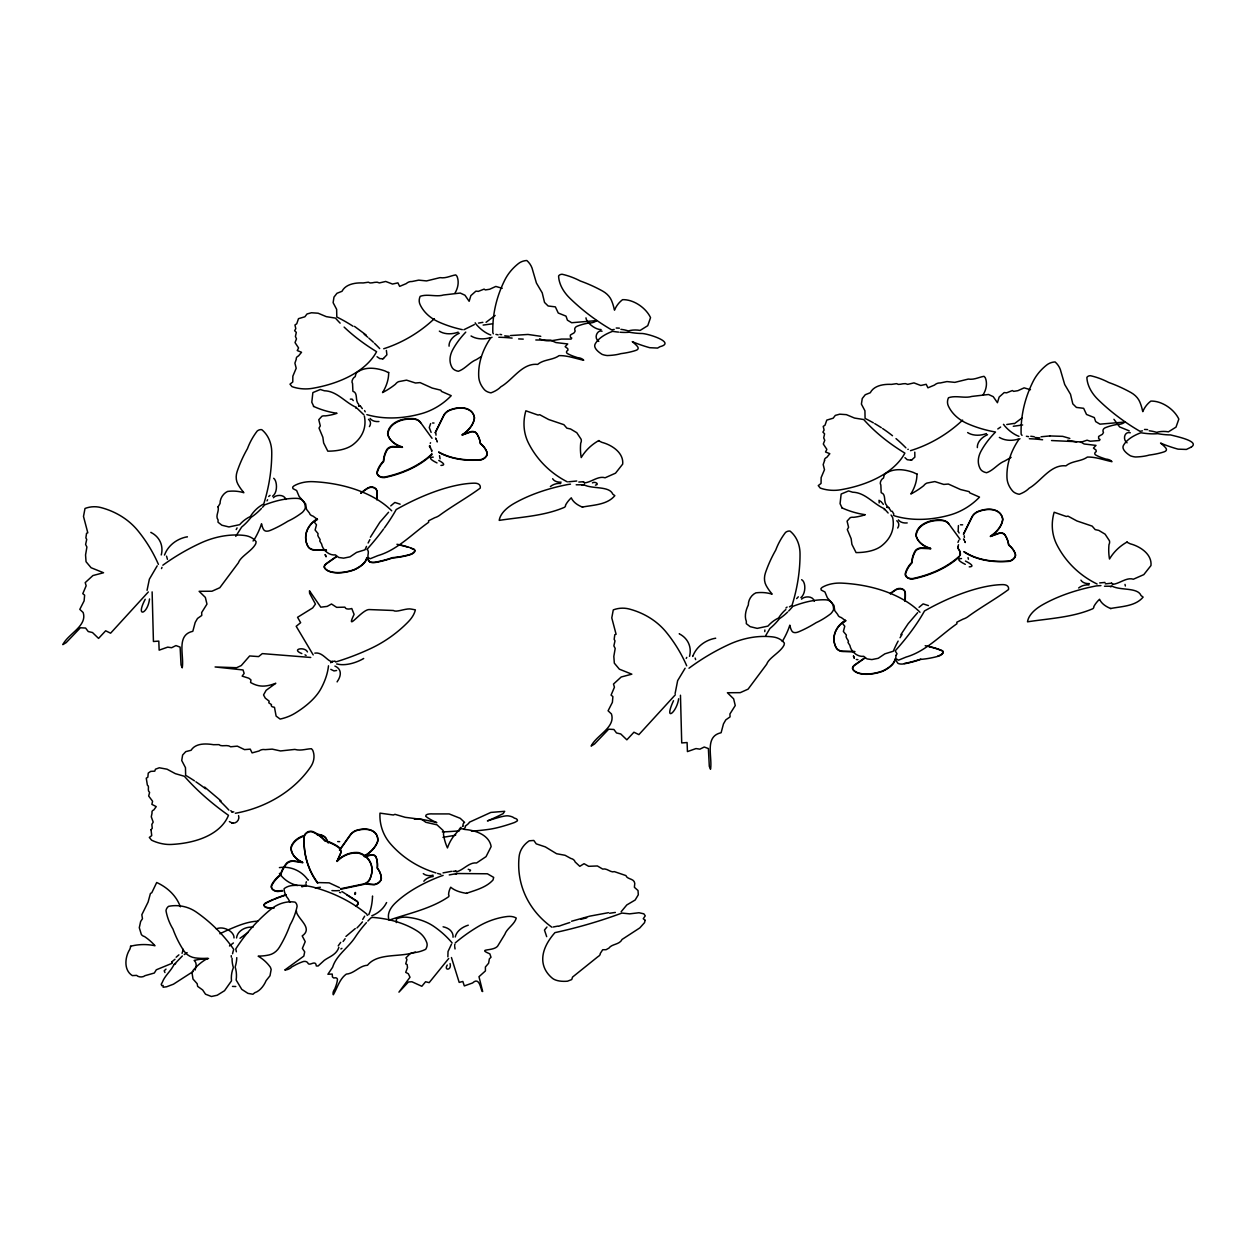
<?xml version="1.0" encoding="UTF-8"?>
<svg xmlns="http://www.w3.org/2000/svg" width="1257" height="1257" viewBox="0 0 1257 1257"><rect width="100%" height="100%" fill="white"/><g stroke="black" fill="none" stroke-linecap="round" stroke-linejoin="round"><path stroke-width="1.5" d="M435.912 433.351L435.99 435.189M560.653 483.505L560.732 483.474A10.197 6.929 -13.7 0 0 550.377 486.553M1089.018 584.898L1088.939 584.945A10.197 6.929 -13.7 0 0 1078.663 587.977M388.664 372.371L388.649 374.005A43.099 31.221 -34.2 0 1 382.552 392.593A57.963 41.984 -34.2 0 0 395.468 384.218A5.531 4.007 -34.2 0 1 398.642 381.641L406.561 380.148L415.501 383.008L420.074 382.599L432.188 388.067L440.908 390.22L441.427 391.398L451.232 395.672A49.274 35.699 -34.2 0 1 421.409 413.663A104.897 75.986 -34.2 0 1 366.84 414.621M916.95 473.795L916.934 475.445A43.099 31.221 -34.2 0 1 910.838 494.017A57.963 41.984 -34.2 0 0 923.738 485.658A5.531 4.007 -34.2 0 1 926.928 483.081L934.831 481.572L943.771 484.432L948.359 484.039L960.474 489.507L969.178 491.644L969.713 492.823L979.517 497.112A49.274 35.699 -34.2 0 1 949.679 515.087A104.897 75.986 -34.2 0 1 895.11 516.046L893.381 515.307M1129.226 430.868L1119.657 426.956L1113.938 419.288M174.99 959.248L171.816 961.856L171.769 963.428L156.324 969.791L154.312 973.028L144.995 975.683C142.999 977.443 138.521 977.396 136.604 975.385L132.362 975.605C123.375 970.09 125.024 956.766 129.817 949.318L130.822 946.207M273.68 478.288C277.074 480.567 278.096 492.351 272.549 496.232M801.652 579.681C806.098 582.18 805.894 593.713 800.866 597.641M363.854 414.779L356.155 407.457M888.133 513.013L884.441 508.881M440.076 458.821L439.494 455.663M334.912 666.084L334.912 666.084A26.35 13.638 -25.6 0 1 337.096 681.781L337.159 681.907M147.053 590.334L149.363 579.194L157.188 565.823M396.348 922.575L396.411 918.867A15.493 10.952 -2 0 1 406.844 917.233A49.463 34.976 -2 0 1 434.419 926.802A117.781 83.276 -2 0 1 452.143 942.954M602.056 331.22C597.845 329.35 593.053 337.63 598.772 341.401M675.103 693.581L677.649 680.634L685.112 668.237M454.688 945.358L454.893 944.274M171.816 961.856L171.785 963.239M689.465 656.327L689.559 656.217A26.35 22.013 -22.7 0 0 679.22 633.811L679.314 633.732M585.966 317.848C586.108 322.012 594.922 329.79 601.082 329.57M305.938 883.325L306.362 881.754M471.076 336.059L471.108 335.98A20.505 15.053 -15.2 0 0 490.167 337.646L490.167 337.662M999.362 437.499L999.519 437.467A20.505 15.053 -15.2 0 0 1018.437 439.086L1018.421 439.023M450.069 963.553C452.049 970.64 443.517 970.828 447.241 965.046M355.951 408.274L356.187 407.331C344.952 402.429 336.986 391.053 324.353 390.77L320.299 389.497L312.867 392.593L311.799 402.24L313.794 406.482M884.237 509.713L884.472 508.771C873.238 503.868 865.272 492.493 852.639 492.21L848.585 490.937L841.153 494.032L840.069 503.664L842.064 507.922M236.206 529.574L237.086 527.909M475.256 322.923L475.115 322.986A20.505 10.135 44.6 0 0 490.654 334.975L490.749 334.943M1018.94 436.305L1018.908 436.32A20.505 10.135 44.6 0 1 1003.463 424.379L1003.557 424.332M451.452 944.243L448.026 951.533L447.869 956.813M145.215 599.275C135.096 618.303 147.729 614.39 149.52 598.961M673.501 700.699C663.397 722.744 676.706 712.782 678.639 698.766M957.944 542.427L958.871 540.227M911.624 459.999L914.86 457.124L914.782 452.143M195.086 970.058L195.401 969.21M161.996 567.347L161.509 568.588M367.295 915.379L366.84 914.138A152.144 118.991 -10 0 0 315.318 887.709A54.538 42.659 -10 0 0 292.378 885.525A12.664 9.899 -10 0 0 284.082 888.699A24.512 19.169 -10 0 0 288.026 898.582L290.131 902.243M765.859 635.335L769.897 628.531A29.351 13.12 -49.4 0 0 779.34 618.837L779.733 618.507A30.137 13.466 -49.4 0 0 787.605 612.065M796.655 598.599L798.321 596.808M150.997 532.402L150.84 532.402A26.35 22.013 -22.7 0 1 161.289 554.856L161.21 554.918M267.615 499.72L267.003 500.867M435.205 432.581L443.627 415.517A8.045 5.075 -33 0 1 449.896 409.923A25.407 16.027 -33 0 1 474.408 417.717A21.778 13.733 -33 0 1 462.089 434.765L471.029 431.56A8.689 5.468 -33 0 1 476.529 433.241A55.889 35.243 -33 0 1 480.378 443.47A47.373 29.869 -33 0 1 487.056 452.504A5.939 3.74 -33 0 1 481.022 459.591A103.86 65.49 -33 0 1 438.709 452.001M435.283 432.895L443.705 415.847A8.045 5.075 -33 0 1 449.975 410.238A25.407 16.027 -33 0 1 474.486 418.031A21.778 13.733 -33 0 1 462.167 435.079L471.108 431.874A8.689 5.468 -33 0 1 476.607 433.555A55.889 35.243 -33 0 1 480.457 443.784A47.373 29.869 -33 0 1 487.135 452.819A5.939 3.74 -33 0 1 481.101 459.905A103.86 65.49 -33 0 1 438.787 452.331M963.475 534.005L971.912 516.957A8.045 5.075 -33 0 1 978.182 511.363A25.407 16.027 -33 0 1 1002.693 519.141A21.778 13.733 -33 0 1 990.375 536.189L999.315 532.999A8.689 5.468 -33 0 1 1004.799 534.665A55.889 35.243 -33 0 1 1008.648 544.894A47.373 29.869 -33 0 1 1015.342 553.928A5.939 3.74 -33 0 1 1009.308 561.015A103.86 65.49 -33 0 1 964.025 551.634M963.553 534.335L971.991 517.271A8.045 5.075 -33 0 1 978.245 511.678A25.407 16.027 -33 0 1 1002.772 519.471A21.778 13.733 -33 0 1 990.453 536.519L999.378 533.314A8.689 5.468 -33 0 1 1004.877 534.979A55.889 35.243 -33 0 1 1008.727 545.208A47.373 29.869 -33 0 1 1015.42 554.258A5.939 3.74 -33 0 1 1009.387 561.329A103.86 65.49 -33 0 1 964.103 551.949M390.77 505.88L394.839 502.454L400.15 504.183M919.056 607.304L923.125 603.894L928.436 605.607M764.869 629.993L764.775 631.627M338.212 945.861L340.71 942.373M480.881 356.784L476.387 359.596C469.804 362.142 465.2 368.977 458.302 371.286A15.493 8.705 -15.3 0 1 452.08 367.531A49.463 27.795 -15.3 0 1 452.85 349.525A117.781 66.197 -15.3 0 1 465.766 332.131M370.375 537.21L379.865 522.252L388.57 512.243M686.212 658.401L686.778 657.38M621.147 911.734L626.803 904.946L635.162 900.012L638.305 894.78L638.022 890.537L634.392 887.301L634.769 883.388C634.235 878.25 627.149 879.601 625.923 875.579L614.343 871.62C610.886 873.065 607.068 867.927 602.684 869.074L597.389 865.963L588.653 866.309L584.049 863.685L579.791 866.324L575.125 861.956A6.285 5.327 -14.3 0 0 570.898 858.484L565.084 855.294L556.584 853.723L545.349 846.904L536.236 843.856L533.816 840.446L529.228 840.823A24.276 20.536 -14.3 0 0 519.11 856.583A103.09 87.22 -14.3 0 0 551.87 927.21M900.798 634.738L908.151 623.692L917.626 612.678M268.699 496.468L270.035 495.368M362.707 919.417L364.656 916.164M1130.294 432.785C1124.528 430.994 1122.375 439.541 1127.058 442.825M958.415 525.583L958.148 531.177M782.231 641.431L782.891 640.442A51.348 22.94 -49.4 0 0 789.805 625.169L789.977 625.672A58.969 26.35 -49.4 0 0 791.847 630.967A15.524 6.945 -49.4 0 0 798.572 631.847A106.625 47.64 -49.4 0 0 816.217 622.624A55.261 24.7 -49.4 0 0 830.673 613.809A6.615 2.954 -49.4 0 0 833.58 609.566A34.662 15.493 -49.4 0 0 825.456 599.809A149.709 66.904 -49.4 0 0 792.806 606.377A30.137 13.466 -49.4 0 1 788.689 610.981M235.782 986.525L232.466 986.399M339.5 850.015L350.137 834.994A8.045 4.824 -31.7 0 1 357.114 830.091A25.407 15.257 -31.7 0 1 377.666 841.059A21.778 13.089 -31.7 0 1 364.357 855.891M339.579 850.345L350.216 835.324A8.045 4.824 -31.7 0 1 357.192 830.406A25.407 15.257 -31.7 0 1 377.744 841.389A21.778 13.089 -31.7 0 1 364.436 856.206M338.871 947.369C336.405 954.801 329.491 956.577 324.322 960.317L318.1 966.004L316.324 965.957C315.774 959.468 309.992 966.083 308.138 963.538A3.96 3.095 -10 0 0 302.481 961.841A45.739 35.777 -10 0 0 294.185 965.612A60.037 46.965 -10 0 1 291.907 966.837A8.909 6.961 -10 0 1 284.742 970.027L303.833 956.09L304.697 951.832L302.371 948.407L305.231 941.634L302.199 935.915C312.899 928.577 299.527 920.344 296.589 912.598L296.432 910.995M343.114 941.493L345.109 938.728M330.701 662.785L331.471 662.015M235.766 536.346L241.627 527.092A29.351 13.12 -49.4 0 0 251.054 517.397L251.447 517.083A30.137 13.466 -49.4 0 0 261.472 508.441M448.702 958.51L429.156 982.644L425.573 981.748L421.833 986.274L411.919 981.764L408.431 981.984L398.94 992.15L410.002 977.239L408.336 973.766L405.712 972.352L407.504 967.576L407.127 964.528L405.712 963.868L406.954 959.484L405.932 957.881L410.143 953.607L415.438 952.146M174.11 964.559L182.359 955.964M253.066 541.013L254.605 539.002A51.348 22.94 -49.4 0 0 261.519 523.729L261.707 524.248A58.969 26.35 -49.4 0 0 263.577 529.527A15.524 6.945 -49.4 0 0 270.286 530.407A106.625 47.64 -49.4 0 0 287.932 521.184A55.261 24.7 -49.4 0 0 302.387 512.385A6.615 2.954 -49.4 0 0 305.294 508.142A34.662 15.493 -49.4 0 0 297.171 498.385A149.709 66.904 -49.4 0 0 264.52 504.937A30.137 13.466 -49.4 0 1 262.524 507.294M430.632 423.578L429.265 427.569L431.12 432.392M960.458 524.782L962.642 524.813M176.153 957.221L178.887 954.849M148.326 591.953L110.6 633.198L105.667 630.794L98.565 638.399L92.484 632.538L88.226 631.533L85.602 628.044L80.401 627.762L66.197 642.61L62.85 644.637C68.177 633.717 87.55 626.002 83.151 612.52L79.804 609.362L84.109 600.893L84.628 595.158L82.789 593.665L86.152 585.793L85.209 582.62L92.924 575.549L103.545 572.752L91.101 567.74L86.042 561.722L85.555 554.95L86.906 547.031L85.602 544.438L86.717 539.457L85.885 537.87L86.544 533.267L87.801 532.811L83.496 516.454L85.005 508.457A23.239 20.379 -8.4 0 1 100.906 507.561A74.194 65.097 -8.4 0 1 138.05 530.894A176.656 154.988 -8.4 0 1 158.413 564.377M675.308 694.807L638.886 734.622L633.937 732.218L626.85 739.823L620.754 733.962L616.511 732.957L613.887 729.469L608.671 729.186L594.482 744.034L591.136 746.077C596.462 735.141 615.82 727.426 611.436 713.96L608.089 710.786L612.395 702.333L612.897 696.598L611.075 695.105L614.437 687.218L613.495 684.059L621.194 676.989L631.831 674.176L619.371 669.18L614.327 663.162L613.825 656.39L615.192 648.455L613.872 645.862L614.987 640.897L614.17 639.31L614.814 634.691L616.087 634.251L611.782 617.894L613.275 609.896A23.239 20.379 -8.4 0 1 629.191 609.001A74.194 65.097 -8.4 0 1 666.336 632.318A176.656 154.988 -8.4 0 1 686.699 665.801M1125.361 585.998L1124.999 584.395M337.677 841.562L339.689 841.64M469.819 871.274L470.574 870.19L468.217 869.278M345.926 936.434L355.275 928.577M350.342 399.129L352.101 399.129L353.248 400.59M801.557 599.165C803.726 596.431 812.698 595.142 814.379 601.317M240.008 938.288L247.975 932.49M461.335 828.253L459.763 829.589A43.099 40.177 -21.8 0 0 447.461 847.925A57.963 54.02 -21.8 0 1 443.454 834.145A5.531 5.154 -21.8 0 0 442.967 830.343L436.996 824.828L425.824 822.282L421.928 819.47L405.225 817.317L394.965 814.332L393.347 814.992L379.975 813.138A49.274 45.928 -21.8 0 0 390.534 843.887A104.897 97.763 -21.8 0 0 435.959 872.939M785.924 607.995L787.086 607.068M233.393 942.954L229.481 945.987M279.4 873.458L279.447 873.426A29.351 28.785 54.9 0 0 297.453 885.509M308.326 879.994L308.122 880.167A29.351 28.785 54.9 0 0 279.4 867.613M997.791 428.967L1000.635 427.05M486.066 322.295L495.148 315.444M1014.352 423.719L1021.91 418.015M166.003 969.116L164.196 970.813L164.934 972.541M336.467 556.395L326.946 563.073A8.045 3.771 -16.8 0 0 324.463 567.598A25.407 11.926 -16.8 0 0 353.893 569.704A21.778 10.229 -16.8 0 0 366.714 557.605L369.479 561.565A8.689 4.085 -16.8 0 0 375.984 562.068A55.889 26.256 -16.8 0 0 392.467 557.652A47.373 22.249 -16.8 0 0 409.593 554.588A5.939 2.797 -16.8 0 0 414.197 549.34A103.86 48.772 -16.8 0 0 396.929 544.281M336.593 556.694L327.071 563.356A8.045 3.771 -16.8 0 0 326.537 563.733M864.753 657.835L855.231 664.497A8.045 3.771 -16.8 0 0 852.749 669.038A25.407 11.926 -16.8 0 0 882.163 671.144A21.778 10.229 -16.8 0 0 895 659.045L897.891 663.287A8.689 4.085 -16.8 0 0 904.38 663.79A55.889 26.256 -16.8 0 0 920.878 659.375A47.373 22.249 -16.8 0 0 938.005 656.311A5.939 2.797 -16.8 0 0 942.609 651.063A103.86 48.772 -16.8 0 0 929.143 646.758M864.879 658.118L855.357 664.796A8.045 3.771 -16.8 0 0 853.22 666.744M341.92 948.359L340.883 948.956M546.952 927.038L544.47 930.039L546.685 936.654M331.345 662.156L332.351 661.465M193.012 971.582L173.435 984.2L166.662 986.761L163.127 987.232L163.111 985.457L161.823 985.661L161.195 984.294L162.279 982.393C164.73 975.715 170.842 971.205 173.969 964.622L175.666 963.648M598.929 440.516L597.122 441.553A43.099 39.313 -36.8 0 0 581.221 457.579A57.963 52.857 -36.8 0 1 580.703 443.155A5.531 5.044 -36.8 0 0 581.127 439.274L576.806 432.722L570.521 428.967L566.891 428.181L563.874 424.677L548.665 419.524L539.709 414.7L538.012 415.061L525.866 410.803A49.274 44.938 -36.8 0 0 528.584 443.281A104.897 95.658 -36.8 0 0 567.363 481.871M1127.215 541.956L1125.408 542.993A43.099 39.313 -36.8 0 0 1109.507 559.004A57.963 52.857 -36.8 0 1 1108.988 544.595A5.531 5.044 -36.8 0 0 1109.412 540.714L1105.092 534.162L1098.791 530.391L1095.177 529.606L1092.16 526.117L1076.935 520.964L1067.979 516.124L1066.297 516.501L1054.152 512.243A49.274 44.938 -36.8 0 0 1056.854 544.721A104.897 95.658 -36.8 0 0 1097.094 584.018M449.236 874.935L457.029 873.521L487.402 873.788L493.687 877.402L493.027 879.963C486.286 887.489 475.712 890.097 466.52 893.303M474.313 324.605L463.864 329.743M455.757 834.915L454.877 835.292M455.49 874.338L456.841 873.615M443.03 872.877L451.624 871.337M1011.115 457.344L1004.673 461.02C998.089 463.566 993.47 470.401 986.588 472.726A15.493 8.705 -15.3 0 1 980.366 468.971A49.463 27.795 -15.3 0 1 981.136 450.964A117.781 66.197 -15.3 0 1 995.528 432.031A117.781 90.598 -11.8 0 1 967.183 423.499A49.463 38.056 -11.8 0 1 948.359 406.011A15.493 11.91 -11.8 0 1 948.469 397.762C955.886 395.091 964.653 398.626 971.818 396.426L988.536 394.494L993.234 396.662L997.429 402.711L999.158 397.039L1004.202 392.561L1006.621 392.828L1012.419 390.534L1013.598 391.367L1017.887 390.691L1024.109 387.863L1030.489 389.717M383.338 358.559L386.905 354.82L386.37 350.436M432.565 422.996L434.011 423.028M454.531 835.418L442.998 837.319M456.794 871.572L453.054 871.29M443.124 875.406L440.877 876.129A104.897 49.054 -11.8 0 0 395.515 902.84A49.274 23.05 -11.8 0 0 389.12 920.155C409.201 913.226 431.025 908.78 448.592 896.76A5.531 2.577 -11.8 0 0 448.592 894.811A57.963 27.104 -11.8 0 1 450.729 887.222A43.099 20.159 -11.8 0 0 465.137 893.098L466.85 893.366M907.837 449.362L908.277 449.299M332.759 661.496L331.942 661.732L335.006 661.025M576.209 484.793L583.924 484.778C592.298 489.24 609.378 485.736 612.74 494.095L614.83 495.667C607.178 504.921 593.304 504.953 582.352 507.074M1104.494 586.233L1112.209 586.218C1120.584 590.664 1137.664 587.176 1141.026 595.535L1143.116 597.106C1135.464 606.345 1121.574 606.377 1110.622 608.498M571.558 921.24L589.832 916.133L608.482 912.676M336.625 670.484L333.969 670.924L330.795 669.337M208.568 958.478L207.201 958.887A5.531 2.011 -31.9 0 1 204.718 958.918A57.963 21.102 -31.9 0 0 194.128 960.427A43.099 15.697 -31.9 0 1 195.715 968.189M377.037 356.721L379.818 358.622L382.647 358.748M904.961 457.658L907.208 459.701L910.932 460.188M382.411 358.811L383.542 358.512M910.681 460.251L911.828 459.936M234.006 937.958C234.525 931.626 223.227 925.498 216.33 928.939M557.951 926.079L553.253 926.99M582.132 485.343L583.814 484.856M1099.718 582.918L1105.029 582.431M1110.418 586.783L1112.099 586.296M130.429 946.301L132.409 945.814A43.099 34.458 2.8 0 1 155.004 945.735A57.963 46.336 2.8 0 0 144.524 936.559A5.531 4.415 2.8 0 1 141.334 934.438L139.291 927.713L140.643 921.491L142.465 918.741L141.837 914.719L148.09 902.07L150.416 893.523L151.814 892.69L156.701 882.508A49.274 39.391 2.8 0 1 179.28 904.144A104.897 83.858 2.8 0 1 180.395 906.784M364.357 856.426L371.444 854.713A8.689 5.217 -31.7 0 1 376.079 857.085A55.889 33.578 -31.7 0 1 377.257 867.958A47.373 28.455 -31.7 0 1 381.311 877.983A5.939 3.567 -31.7 0 1 374.209 884.425A103.86 62.394 -31.7 0 1 366.164 883.687M364.436 856.74L371.522 855.027A8.689 5.217 -31.7 0 1 376.142 857.415A55.889 33.578 -31.7 0 1 377.336 868.288A47.373 28.455 -31.7 0 1 381.374 878.297A5.939 3.567 -31.7 0 1 374.287 884.739A103.86 62.394 -31.7 0 1 366.243 884.017M231.838 812.022L233.818 811.896M1105.312 583.877L1111.534 583.185L1112.854 584.191M478.493 323.096L482.861 322.342M1006.778 424.52L1013.833 423.452M340.694 888.73L362.833 884.111A8.045 6.521 -28.6 0 0 369.731 879.114A25.407 20.615 -28.6 0 0 358.449 852.576A21.778 17.661 -28.6 0 0 337.127 860.982L340.788 852.717A8.689 7.039 -28.6 0 0 338.353 846.794A55.889 45.331 -28.6 0 0 324.982 840.493A47.373 38.417 -28.6 0 0 313.009 831.631A5.939 4.824 -28.6 0 0 304.194 836.046A103.86 84.235 -28.6 0 0 317.722 882.775M340.647 889.249L362.802 884.629A8.045 6.521 -28.6 0 0 369.684 879.633A25.407 20.615 -28.6 0 0 358.402 853.094A21.778 17.661 -28.6 0 0 337.08 861.485L340.741 853.236A8.689 7.039 -28.6 0 0 338.306 847.312A55.889 45.331 -28.6 0 0 324.935 841.012A47.373 38.417 -28.6 0 0 312.962 832.15A5.939 4.824 -28.6 0 0 304.147 836.565A103.86 84.235 -28.6 0 0 317.691 883.294M1019.993 438.724L1018.94 439.337A152.144 90.347 -5.4 0 0 1006.983 477.786A54.538 32.383 -5.4 0 0 1012.655 491.047A12.664 7.511 -5.4 0 0 1019.238 494.284A24.512 14.55 -5.4 0 0 1029.137 488.235C1041.299 481.211 1050.491 464.257 1065.936 465.844C1072.095 460.69 1080.941 461.696 1087.384 457.061C1095.727 456.825 1103.85 460.015 1111.989 461.68A8.909 5.295 -5.4 0 0 1105.783 459.072A60.037 35.652 -5.4 0 0 1103.583 458.318A45.739 27.167 -5.4 0 1 1096.324 455.333A3.96 2.357 -5.4 0 1 1096.261 451.593C1095.805 449.048 1096.748 450.886 1093.449 448.089L1095.994 445.402L1084.163 443.988L1080.564 441.883L1051.528 440.547M584.458 482.767L583.248 481.745L578.801 482.044M483.128 325.092L492.493 323.803M570.489 484.149L568.101 484.479A104.897 50.28 -7.6 0 0 513.799 503.633A49.274 23.616 -7.6 0 0 499.218 520.382C521.089 517.004 544.061 516.077 564.503 507.294A5.531 2.655 -7.6 0 0 565.493 505.267A57.963 27.78 -7.6 0 1 571.291 497.819A43.099 20.662 -7.6 0 0 581.221 506.602L582.62 507.184M1013.283 426.264L1022.648 424.976M1041.079 436.776L1049.799 435.943M592.456 482.877C594.702 481.007 600.155 484.369 595.457 485.155M510.483 335.556L528.003 334.456L540.761 336.31M492.037 337.253L490.623 338.007A152.144 90.347 -5.4 0 0 478.713 376.346A54.538 32.383 -5.4 0 0 484.369 389.623A12.664 7.511 -5.4 0 0 490.953 392.86A24.512 14.55 -5.4 0 0 500.852 386.795C513.013 379.787 522.205 362.817 537.65 364.404C543.81 359.251 552.671 360.272 559.098 355.637C567.457 355.385 575.565 358.575 583.704 360.24A8.909 5.295 -5.4 0 0 577.497 357.632A60.037 35.652 -5.4 0 0 575.297 356.878A45.739 27.167 -5.4 0 1 568.054 353.893A3.96 2.357 -5.4 0 1 567.975 350.169C567.551 347.623 568.415 349.43 565.163 346.665L567.708 343.962L555.877 342.548L550.519 340.144L535.812 339.971M332.115 661.606L332.115 661.653C327.197 661.229 322.499 651.707 314.816 653.121M616.197 328.014L619.355 328.156M1144.483 429.454L1147.625 429.58M1080.423 442.385L1087.085 440.201L1090.228 441.223L1099.419 440.516L1100.032 439.479L1098.665 438.662L1098.602 436.493C1102.578 433.854 1101.98 435.362 1103.473 432.408A3.96 3.268 -7.4 0 1 1105.846 427.506A45.739 37.726 -7.4 0 1 1114.692 424.913A60.037 49.526 -7.4 0 0 1117.3 424.332A8.909 7.353 -7.4 0 0 1124.905 422.038L1099.954 424.159L1095.68 421.598L1094.297 417.575L1086.519 414.464L1083.644 408.305L1076.416 407.425L1072.802 403.858L1070.508 394.289L1064.695 384.485L1060.971 371.742A24.512 20.222 -7.4 0 0 1055.094 361.937A12.664 10.433 -7.4 0 0 1046.735 364.986A54.538 44.985 -7.4 0 0 1033.113 381.421A152.144 125.496 -7.4 0 0 1021.124 434.121L1022.035 435.378M857.934 659.658L856.316 659.516M1049.689 435.943L1062.699 436.352L1069.817 438.41M1100.928 585.605L1096.387 585.903A104.897 50.28 -7.6 0 0 1042.069 605.073A49.274 23.616 -7.6 0 0 1027.503 621.822C1049.375 618.444 1072.347 617.517 1092.789 608.734A5.531 2.655 -7.6 0 0 1093.779 606.707A57.963 27.78 -7.6 0 1 1099.576 599.243A43.099 20.662 -7.6 0 0 1109.507 608.027L1110.905 608.624M523.242 339.123L518.622 338.919M372.528 896.052L372.528 896.021A20.505 6.741 -84.9 0 1 368.71 914.719M326.38 550.032L314.91 549.78A8.045 6.772 -8.6 0 1 307.824 546.072A25.407 21.416 -8.6 0 1 317.251 518.842M326.459 550.362L314.973 550.11A8.045 6.772 -8.6 0 1 307.902 546.386A25.407 21.416 -8.6 0 1 317.33 519.157M854.666 651.472L843.18 651.22A8.045 6.772 -8.6 0 1 836.109 647.496A25.407 21.416 -8.6 0 1 845.537 620.267M854.744 651.786L843.258 651.535A8.045 6.772 -8.6 0 1 836.188 647.811A25.407 21.416 -8.6 0 1 845.615 620.597M692.733 656.295L692.764 656.437A26.35 22.013 -22.7 0 1 715.626 638.21L715.657 638.289M568.683 481.792L576.743 481.007M362.33 408.651L360.35 405.98L358.638 405.901L358.732 404.377C354.663 400.684 358.386 392.844 352.903 391.288L352.557 383.542C351.002 381.688 352.934 377.65 355.181 376.66L356.108 373.156C364.184 366.258 375.812 367.688 385.019 370.972L388.664 372.685M891.134 511.332L888.636 507.404L886.923 507.325L887.018 505.817C882.933 502.109 886.656 494.268 881.188 492.713L880.843 484.982C879.287 483.112 881.22 479.09 883.467 478.084L884.378 474.596C892.47 467.698 904.097 469.128 913.305 472.412L916.95 474.125M232.561 823.068C236.52 823.775 240.056 819.328 238.563 815.604M253.003 927.226C246.011 926.315 237.384 930.604 236.552 937.942M310.746 657.458L262.32 653.609L258.612 656.594L249.656 655.95L241.265 665.566L236.63 667.703L215.104 666.964L243.041 669.95L244.157 673.422L242.145 676.125L248.855 678.23L250.944 679.88L250.583 682.504C258.675 687.108 265.29 687.233 275.802 683.274L266.138 690.313L263.53 694.932L265.306 698.154L269.155 701.155L268.809 702.82L271.465 704.596L271.229 705.633C271.983 707.958 275.063 706.151 274.655 708.272L276.116 716.097L280.122 719.067A23.239 10.857 -17.7 0 0 294.876 713.332A74.194 34.662 -17.7 0 0 320.991 688.585A176.656 82.538 -17.7 0 0 328.486 665.801M1034.26 436.729L1030.787 436.258M502.203 288.293L495.824 286.439L489.617 289.267L485.328 289.927L484.134 289.094L478.336 291.388L475.916 291.137L470.872 295.615L469.144 301.287L464.949 295.222L460.251 293.054L443.532 294.986C436.368 297.202 427.6 293.651 420.184 296.322A15.493 11.91 -11.8 0 0 420.074 304.587A49.463 38.056 -11.8 0 0 438.897 322.059A117.781 90.598 -11.8 0 0 462.293 329.648M360.35 405.98L358.842 405.901M888.636 507.404L887.128 507.341M229.371 821.591L232.121 822.989M232.294 811.959L230.769 810.686M231.791 822.942L232.875 823.115M501.637 334.676L499.925 334.362M339.547 892.423L340.741 892.643M1067.853 440.249L1076.668 441.993M539.567 338.809C547.156 342.611 554.353 340.003 561.486 339.076L571.134 339.091L571.746 338.054L570.379 337.237L570.332 335.069C574.292 332.414 573.695 333.938 575.203 330.968A3.96 3.268 -7.4 0 1 577.56 326.066A45.739 37.726 -7.4 0 1 586.406 323.473A60.037 49.526 -7.4 0 0 589.014 322.892A8.909 7.353 -7.4 0 0 596.619 320.598L571.668 322.735L567.41 320.158L566.011 316.135L558.249 313.024L555.358 306.865L548.131 305.985L544.532 302.434L542.223 292.85L536.425 283.045L532.685 270.302A24.512 20.222 -7.4 0 0 526.824 260.513A12.664 10.433 -7.4 0 0 518.45 263.546A54.538 44.985 -7.4 0 0 504.827 279.981A152.144 125.496 -7.4 0 0 492.838 332.696L493.325 333.765M318.587 882.587L329.177 882.854L339.531 887.662M461.036 828.504L464.854 829.479C475.02 830.186 489.209 834.789 491.141 846.574L486.05 856.63L476.56 862.978C469.411 862.019 463.802 869.64 456.998 871.682L455.317 870.818M301.837 653.577C290.383 649.083 305.011 646.334 307.462 651.943M371.789 915.803L371.789 915.803A20.505 14.55 -34.8 0 0 386.543 902.573L386.622 902.573M841.719 507.749L843.541 508.566A43.099 21.228 14.7 0 0 865.287 514.71A57.963 28.55 14.7 0 1 853.629 517.318A5.531 2.718 14.7 0 0 850.188 517.711L847.061 521.136L848.585 527.312L847.297 529.527L851.146 538.687L851.916 544.375L856.08 552.593A49.274 24.276 14.7 0 0 881.55 545.884A104.897 51.663 14.7 0 0 892.643 517.491L891.056 515.024M313.433 406.325L315.256 407.142A43.099 21.228 14.7 0 0 337.017 413.286A57.963 28.55 14.7 0 1 325.343 415.894A5.531 2.718 14.7 0 0 321.902 416.271L318.775 419.712L320.299 425.872L319.011 428.087L322.86 437.263L323.646 442.951L327.81 451.169A49.274 24.276 14.7 0 0 353.264 444.444A104.897 51.663 14.7 0 0 364.357 416.067M1126.853 542.16L1130.232 543.81C1139.769 546.245 1152.135 553.991 1150.972 565.556L1143.807 574.622L1133.374 579.226C1126.665 577.01 1119.846 583.547 1112.916 584.348L1111.534 583.185M598.568 440.72L601.946 442.37C611.483 444.821 623.849 452.567 622.686 464.116L615.521 473.182L605.104 477.786C598.379 475.586 591.56 482.122 584.631 482.908L583.248 481.745M164.447 554.981L164.557 555.028A26.35 22.013 -22.7 0 1 187.34 536.786L187.372 536.88M305.011 654.85L306.127 655.447M341.904 891.512L356.218 900.641A8.045 4.038 -3.7 0 1 357.239 904.851A25.407 12.743 -3.7 0 1 355.652 906.376M346.759 894.874L356.297 900.955A8.045 4.038 -3.7 0 1 357.459 901.866M354.521 326.396L366.196 335.053M204.655 787.086L221.059 800.96M879.209 502.894L879.02 500.317L881.518 502.014M273.397 497.741C275.377 494.991 284.035 493.734 285.905 499.469M336.672 664.042L336.876 663.916A26.35 13.638 -25.6 0 0 363.65 658.542L363.587 658.448M883.341 504.371L882.1 502.831M892.203 511.222L893.868 514.129M960.049 539.253L948.658 523.682A8.045 5.484 6.8 0 0 941.509 520.068A25.407 17.331 6.8 0 0 915.929 535.246A21.778 14.864 6.8 0 0 930.526 548.319L920.705 547.879A8.689 5.924 6.8 0 0 914.955 551.21A55.889 38.119 6.8 0 0 911.686 562.492A47.373 32.305 6.8 0 0 905.291 573.459A5.939 4.054 6.8 0 0 912.346 578.613A103.86 70.848 6.8 0 0 959.971 555.531M432.031 438.284L420.388 422.258A8.045 5.484 6.8 0 0 413.223 418.628A25.407 17.331 6.8 0 0 387.643 433.806A21.778 14.864 6.8 0 0 402.24 446.895L392.42 446.455A8.689 5.924 6.8 0 0 386.685 449.77A55.889 38.119 6.8 0 0 383.416 461.052A47.373 32.305 6.8 0 0 377.006 472.019A5.939 4.054 6.8 0 0 384.061 477.173A103.86 70.848 6.8 0 0 431.701 454.107A16.718 11.407 6.8 0 0 431.795 453.463M367.767 559.224L369.605 561.848A8.689 4.085 -16.8 0 0 376.11 562.366A55.889 26.256 -16.8 0 0 392.593 557.951A47.373 22.249 -16.8 0 0 409.719 554.887A5.939 2.797 -16.8 0 0 414.323 549.623A103.86 48.772 -16.8 0 0 411.243 548.366M166.553 556.144L167.448 559.349M313.213 654.913L296.196 626.3L300.643 622.686L297.563 617.297L312.694 607.917L315.444 604.067L309.599 593.288L309.473 590.774L320.786 607.178L327.166 606.408L331.487 604.004L336.656 607.351L344.921 607.162C345.518 609.739 349.807 609.126 351.771 608.529L354.097 614.374C344.889 633.528 361.765 609.315 369.244 609.566L393.378 610.493C396.395 612.866 406.498 607.681 411.746 609.174L415.36 609.849A23.239 13.089 -35.3 0 1 408.446 621.618A74.194 41.827 -35.3 0 1 370.516 648.612A176.656 99.57 -35.3 0 1 335.478 661.999M364.546 410.568L365.237 411.825M958.305 531.444L959.107 532.999M328.25 843.023L326.427 839.126A8.045 5.719 6.9 0 0 320.079 834.679A25.407 18.085 6.9 0 0 316.843 834.239M695.137 658.071L695.64 659.611M451.436 957.52L459.198 982.408L462.843 981.45L464.32 985.928L472.585 982.958C478.886 976.909 480.363 986.776 481.95 991.129L482.672 991.522L478.98 976.705L485.422 970.923L485.406 966.994L488.612 963.239L489.382 958.855L491 957.237L489.837 953.843C476.293 948.108 493.2 951.675 497.646 946.112L504.874 934.281C506.728 928.577 514.553 924.476 516.266 918.081A15.493 9.946 -23.1 0 0 507.608 916.479A49.463 31.786 -23.1 0 0 478.351 926.456A117.781 75.671 -23.1 0 0 455.254 942.907M968.031 557.605L968.424 559.208M433.084 875.218L433.099 875.249A10.197 6.929 -13.7 0 1 423.295 873.631M964.433 537.54L964.198 535.718M433.194 876.506L433.194 876.538A10.197 6.929 -13.7 0 0 423.829 881.236M907.193 522.912L907.145 522.943A10.197 6.929 -13.7 0 1 898.394 519.879M378.907 421.488L378.876 421.519A10.197 6.929 -13.7 0 1 370.108 418.455M455.05 948.956L454.704 946.474M1089.379 583.578L1089.332 583.609A10.197 6.929 -13.7 0 1 1080.926 580.168M561.093 482.138L561.046 482.185A10.197 6.929 -13.7 0 1 552.64 478.728M231.241 955.634L231.304 957.111M680.461 695.231L681.718 742.934L687.092 742.541L687.438 751.592L695.985 748.575L699.898 749.156L704.234 747.019L708.382 748.559L709.309 766.346L710.519 769.268C712.656 757.154 704.093 736.366 721.109 732.752L723.466 723.906L725.792 719.884L730.066 716.883L729.924 713.976L735.251 705.538L733.632 698.829L727.41 692.748L740.232 692.654L748.088 689.15L766.691 664.215C768.891 657.725 780.361 652.462 784.038 645.155L784.399 643.144A23.239 18.195 -32.3 0 0 772.866 636.922A74.194 58.089 -32.3 0 0 728.981 644.48A176.656 138.317 -32.3 0 0 688.977 668.221M152.128 591.89L153.433 641.494L158.806 641.101L159.152 650.152L167.715 647.135L171.612 647.732L175.949 645.579L180.112 647.119L181.039 664.906L182.234 667.828C184.37 655.714 175.807 634.942 192.824 631.313L195.181 622.466L197.506 618.46L201.78 615.443L201.654 612.552L206.965 604.114L205.347 597.405L199.125 591.309L211.946 591.23L219.818 587.71L238.406 562.775C240.621 556.285 252.091 551.037 255.768 543.715L256.129 541.72A23.239 18.195 -32.3 0 0 244.581 535.482A74.194 58.089 -32.3 0 0 200.696 543.04A176.656 138.317 -32.3 0 0 162.844 565.21M366.416 922.622A98.313 61.467 -30.6 0 0 355.103 937.329C348.236 947.794 336.169 955.43 332.665 967.167L327.92 974.254L332.209 974.049C332.744 977.962 331.628 976.233 333.796 978.025A3.96 2.483 -30.6 0 1 337.379 980.24A45.739 28.597 -30.6 0 1 335.54 986.981A60.037 37.537 -30.6 0 0 334.833 988.945A8.909 5.578 -30.6 0 0 333.325 994.758C337.395 987.798 339.531 978.967 346.288 974.128C354.333 973.531 359.345 965.69 367.484 965.25C377.367 952.916 399.176 957.284 413.349 952.68A24.512 15.32 -30.6 0 0 425.699 949.318A12.664 7.919 -30.6 0 0 426.861 942.891A54.538 34.112 -30.6 0 0 417.638 931.296A152.144 95.139 -30.6 0 0 372.512 917.39L370.846 917.94A98.313 61.467 -30.6 0 0 367.861 921.051M362.44 921.9A98.313 76.881 -10 0 1 356.957 927.965M440.846 874.291A104.897 97.763 -21.8 0 1 437.577 873.426M357.711 902.212A8.045 4.038 -3.7 0 1 357.302 905.181M272.753 908.308A47.373 23.757 -3.7 0 1 268.401 908.025A5.939 2.985 -3.7 0 1 265.321 903.469A103.86 52.087 -3.7 0 1 273.272 899.761M274.655 899.179A103.86 52.087 -3.7 0 1 286.313 894.921M286.235 894.607A103.86 52.087 -3.7 0 0 265.258 903.139A5.939 2.985 -3.7 0 0 268.322 907.695A47.373 23.757 -3.7 0 0 274.152 908.041M315.287 887.945A103.86 52.087 -3.7 0 1 320.378 887.253M339.374 890.569A24.087 12.083 -3.7 0 1 331.927 890.584M305.64 886.154A29.351 28.785 54.9 0 1 302.89 886.201M232.074 958.258A30.451 29.32 9.5 0 0 233.283 967.214L233.315 967.733A29.665 28.565 9.5 0 0 231.477 980.869L224.532 990.705L217.21 995.245L211.443 996.487L205.52 994.208L202.66 989.966L197.648 986.384L197.16 983.681L192.997 979.03L192.022 972.729L193.044 970.467A51.883 49.95 9.5 0 1 207.672 958.353L206.572 958.321A59.598 57.382 9.5 0 1 195.244 957.897A15.697 15.1 9.5 0 1 183.931 950.905A107.741 103.734 9.5 0 1 172.963 929.049A55.842 53.752 9.5 0 1 166.003 910.759A6.694 6.442 9.5 0 1 168.627 906.328A35.023 33.719 9.5 0 1 196.406 912.142A151.28 145.655 9.5 0 1 233.755 949.396A30.451 29.32 9.5 0 0 232.561 953.764M236.363 951.8A30.137 25.674 -61.6 0 0 235.735 948.988A149.709 127.507 -61.6 0 1 270.365 909.659A34.662 29.524 -61.6 0 1 295.034 902.133A6.615 5.641 -61.6 0 1 297.108 906.344A55.261 47.059 -61.6 0 1 290.084 924.916A106.625 90.818 -61.6 0 1 279.368 947.291A15.524 13.23 -61.6 0 1 269.092 954.943A58.969 50.233 -61.6 0 1 259.131 956.09L258.172 956.2A51.348 43.728 -61.6 0 1 270.396 967.262L271.166 969.446L270.004 975.746L266.123 980.633C264.001 985.629 259.948 991.113 254.7 992.731L252.956 994.24L247.959 993.376L241.768 989.353L236.159 980.051A29.351 24.999 -61.6 0 0 235.2 967.136L235.263 966.617A30.137 25.674 -61.6 0 0 236.772 957.661M184.26 954.566A104.897 38.197 -31.9 0 1 187.12 952.617M219.896 933.762A104.897 38.197 -31.9 0 1 237.777 925.89A49.274 17.944 -31.9 0 1 257.669 921.192M183.223 949.334A104.897 83.858 2.8 0 1 182.061 953.356M235.373 813.279A103.09 83.496 -13.5 0 0 310.573 767.006A24.276 19.656 -13.5 0 0 312.742 750.272L311.453 748.716C305.875 748.921 300.816 751.105 294.814 749.408L280.531 750.948L272.203 749.125L265.07 749.643A6.285 5.091 -13.5 0 0 259.068 750.979L252.091 752.896L250.253 749.141L244.534 749.628L237.322 746.139L230.66 746.784C227.203 744.113 221.405 747.224 218.969 744.631L213.47 744.694C206.227 743.515 195.605 742.95 191.095 750.272L185.785 751.623L182.626 755.033L181.731 760.516L185.47 767.65L185.643 775.333A232.702 188.471 -13.5 0 1 194.442 780.833M195.872 781.791A232.702 188.471 -13.5 0 1 205.551 788.752M219.629 800.709A232.702 188.471 -13.5 0 1 228.915 810.121M463.959 828.913A30.451 5.295 -19.9 0 0 465.247 826.179L465.294 826.053A29.665 5.154 -19.9 0 0 469.411 822.204L490.858 812.415L504.67 811.315L503.193 813.593A51.883 9.019 -19.9 0 1 487.417 820.915L488.423 820.601A59.598 10.37 -19.9 0 1 498.872 817.396A15.697 2.734 -19.9 0 1 508.095 815.856A107.741 18.745 -19.9 0 1 514.302 818.15A55.842 9.71 -19.9 0 1 517.428 820.727A6.694 1.163 -19.9 0 1 514.192 822.612A35.023 6.096 -19.9 0 1 489.444 829.274A151.28 26.318 -19.9 0 1 471.359 831.034M459.449 828.976A30.137 8.595 10.2 0 0 459.465 830.767A149.709 42.659 10.2 0 1 442.354 831.914M460.266 827.797A30.137 8.595 10.2 0 1 460.69 827.436M462.403 826.477A30.137 8.595 10.2 0 1 463.11 826.195L463.283 826.069A29.351 8.359 10.2 0 1 464.556 822.361L460.235 818.323L449.173 813.923L432.675 813.923C430.648 813.703 425.102 813.876 425.746 816.312A51.348 14.628 10.2 0 0 436.808 822.644L435.755 822.408A58.969 16.812 10.2 0 0 424.913 819.957A15.524 4.431 10.2 0 0 414.307 819.03M443.093 926.802A17.567 11.926 -13.7 0 1 453.039 937.235M455.254 936.968A17.567 11.926 -13.7 0 1 468.28 925.183M326.679 839.613A8.045 5.719 6.9 0 0 320.331 835.151A25.407 18.085 6.9 0 0 317.094 834.711M304.477 835.968A25.407 18.085 6.9 0 0 291.215 847.831A21.778 15.508 6.9 0 0 302.827 862.695L293.085 861.202A8.689 6.175 6.9 0 0 286.565 863.968A55.889 39.784 6.9 0 0 280.704 875.076A47.373 33.719 6.9 0 0 271.763 885.541A5.939 4.227 6.9 0 0 277.64 891.543A103.86 73.927 6.9 0 0 282.652 890.962M306.425 885.368A103.86 73.927 6.9 0 1 301.869 886.829M304.225 835.481A25.407 18.085 6.9 0 0 290.964 847.359A21.778 15.508 6.9 0 0 302.576 862.223L292.834 860.731A8.689 6.175 6.9 0 0 286.313 863.496A55.889 39.784 6.9 0 0 280.452 874.605A47.373 33.719 6.9 0 0 271.512 885.069A5.939 4.227 6.9 0 0 277.388 891.056A103.86 73.927 6.9 0 0 282.401 890.475M306.174 884.897A103.86 73.927 6.9 0 1 301.617 886.358M353.028 326.239A232.702 177.881 -33 0 0 336.797 317L336.64 309.348L333.121 302.67L333.985 297.092L336.97 293.29L341.998 291.294C345.816 283.831 355.92 282.589 363.163 282.951L368.364 282.212C370.642 284.522 375.953 280.672 379.41 282.919L385.695 281.458L392.514 284.051L397.919 282.872L399.647 286.376L406.247 283.611A6.285 4.808 -33 0 1 411.919 281.537L418.675 280.138L426.547 280.924L440.029 277.64C445.968 278.583 450.477 275.754 455.757 274.89L456.982 276.273A24.276 18.556 -33 0 1 454.893 293.274M364.2 334.283A232.702 177.881 -33 0 1 367.72 337.175M368.867 338.149A232.702 177.881 -33 0 1 373.345 342.203M374.429 343.24A232.702 177.881 -33 0 1 379.693 348.582M434.356 318.665A103.09 78.798 -33 0 1 383.715 348.755M344.119 327.087A232.702 133.148 2.7 0 0 376.581 351.677A103.09 58.985 2.7 0 1 312.255 388.366A24.276 13.89 2.7 0 1 291.97 386.622L289.99 384.171L292.771 381.987L292.85 376.173L296.196 368.254L294.908 363.147L296.291 359.141A6.285 3.598 2.7 0 1 298.506 355.935L301.539 352.274L297.249 350.546L298.585 347.953L295.018 342.58L296.495 338.871L295.411 336.452L296.322 332.382L294.641 330.717L295.804 328.627L294.955 324.982L296.762 323.74L298.49 318.665L304.87 316.78L307.038 313.967L311.453 312.757L318.115 313.213L326.27 316.638L335.462 318.115A232.702 133.148 2.7 0 0 340.128 323.143M361.01 493.325A47.373 39.925 -8.6 0 1 367.924 488.266A5.939 5.012 -8.6 0 1 377.006 491.047A103.86 87.55 -8.6 0 1 376.849 499.799M324.95 565.304A8.045 3.771 -16.8 0 0 324.589 567.897A25.407 11.926 -16.8 0 0 354.018 569.987A21.778 10.229 -16.8 0 0 366.635 558.925M325.264 564.912A8.045 3.771 -16.8 0 1 326.066 564.11M400.857 545.334A103.86 48.772 -16.8 0 1 407.959 547.219M360.932 493.011A47.373 39.925 -8.6 0 1 367.845 487.936A5.939 5.012 -8.6 0 1 376.927 490.733A103.86 87.55 -8.6 0 1 376.77 499.485M449.063 346.178A17.567 11.926 -13.7 0 1 459.261 333.262M458.192 332.147A17.567 11.926 -13.7 0 1 439.353 331.141M391.713 510.813A103.09 61.719 -1.2 0 0 313.182 481.667A24.276 14.534 -1.2 0 0 293.918 485.925L292.645 487.166L292.96 488.643L296.621 490.513L299.087 496.374L305.655 503.963L306.488 509.274L309.505 513.155A6.285 3.771 -1.2 0 0 313.024 516.124L317.518 519.455L313.999 521.718L316.481 524.813L315.098 530.045L318.068 533.596C316.387 536.598 321.839 539.426 319.687 540.934L321.619 544.03C322.468 549.576 328.768 555.735 335.446 554.903L338.746 557.48L343.601 558.155L349.965 556.867L356.595 552.404L365.033 549.796A232.702 139.307 -1.2 0 1 366.51 546.386M368.112 543.008A232.702 139.307 -1.2 0 1 369.872 539.646M384.391 527.893A232.702 84.847 -30.8 0 0 396.206 509.541A103.09 37.584 -30.8 0 1 474.109 483.175A24.276 8.846 -30.8 0 1 480.237 488.109C467.714 497.348 453.211 505.408 440.296 514.789A6.285 2.294 -30.8 0 1 434.906 517.633L428.543 520.807L428.653 522.299C412.642 533.424 397.526 549.969 377.917 555.61L370.202 558.737C365.504 557.228 369.762 553.567 367.782 550.016L366.903 549.45A232.702 84.847 -30.8 0 0 383.589 529.008M620.031 332.241A30.451 9.632 13.1 0 0 629.066 332.241L629.521 332.257A29.665 9.396 13.1 0 0 642.296 333.498C649.445 334.048 675.92 342.658 659.972 346.696L657.568 348.079L649.728 347.702A51.883 16.42 13.1 0 1 632.271 341.637L632.727 342.045A59.598 18.855 13.1 0 1 637.33 346.351A15.697 4.965 13.1 0 1 635.948 350.373A107.741 34.096 13.1 0 1 620.864 353.641A55.842 17.677 13.1 0 1 607.272 355.542A6.694 2.121 13.1 0 1 602.103 354.364A35.023 11.093 13.1 0 1 595.158 344.025A151.28 47.876 13.1 0 1 612.63 331.329A30.451 9.632 13.1 0 0 618.585 332.115M614.202 329.444A30.137 20.788 32.5 0 0 611.735 329.915A149.709 103.278 32.5 0 1 569.72 298.082A34.662 23.914 32.5 0 1 558.595 275.99A6.615 4.572 32.5 0 1 562.115 274.262A55.261 38.119 32.5 0 1 580.357 281.018A106.625 73.55 32.5 0 1 602.732 291.137A15.524 10.716 32.5 0 1 611.499 300.47A58.969 40.68 32.5 0 1 614.249 309.348L614.516 310.196A51.348 35.416 32.5 0 1 622.576 299.669C633.669 299.307 646.019 307.949 650.545 317.644L647.748 325.689L640.159 330.402A29.351 20.253 32.5 0 0 628.469 330.89L627.981 330.827A30.137 20.788 32.5 0 0 620.895 329.35M435.676 438.457A24.087 15.178 -33 0 1 436.305 439.463M430.585 448.089A16.718 11.407 6.8 0 0 429.69 446.879A24.087 16.42 6.8 0 1 429.925 445.622M431.292 449.362A16.718 11.407 6.8 0 1 431.78 450.65M431.968 454.563A103.86 70.848 6.8 0 1 384.328 477.629A5.939 4.054 6.8 0 1 377.273 472.475A47.373 32.305 6.8 0 1 383.684 461.508A55.889 38.119 6.8 0 1 386.952 450.226A8.689 5.924 6.8 0 1 392.687 446.911L402.507 447.351A21.778 14.864 6.8 0 1 387.91 434.262A25.407 17.331 6.8 0 1 413.49 419.084A8.045 5.484 6.8 0 1 420.655 422.713M430.695 448.262A16.718 11.407 6.8 0 0 429.423 446.424A24.087 16.42 6.8 0 1 429.517 445.795M431.292 449.55A16.718 11.407 6.8 0 1 431.795 451.499M430.271 443.328A24.087 16.42 6.8 0 1 430.538 442.731M435.598 438.127A24.087 15.178 -33 0 1 436.226 439.149M436.729 440.217A24.087 15.178 -33 0 1 436.933 440.798M437.09 441.38A24.087 15.178 -33 0 1 437.232 441.977M438.756 460.439A29.351 4.148 17.3 0 1 440.94 465.404M437.012 462.922A29.351 4.148 17.3 0 1 433.225 457.139M368.505 419.319A10.197 6.929 -13.7 0 1 369.417 426.61M509.211 336.279A98.313 81.092 -7.4 0 1 504.748 335.823M498.118 334.818A98.313 81.092 -7.4 0 1 495.934 334.409M498.809 337.253A98.313 58.372 -5.4 0 1 512.133 338.086M962.626 420.105A103.09 78.798 -33 0 1 910.492 450.666M873.379 422.839A232.702 177.881 -33 0 0 865.083 418.44L864.926 410.772L861.406 404.11L862.255 398.516L865.256 394.729L870.284 392.734C874.102 385.255 884.205 384.014 891.449 384.391L896.634 383.652C898.928 385.946 904.239 382.097 907.695 384.359L913.98 382.898L920.8 385.49L926.205 384.296L927.933 387.816L934.532 385.051A6.285 4.808 -33 0 1 940.205 382.976L946.961 381.578L954.817 382.364L968.314 379.08C974.238 380.023 978.763 377.179 984.042 376.314L985.268 377.713A24.276 18.556 -33 0 1 983.178 394.714M874.731 423.609A232.702 177.881 -33 0 1 881.314 427.679M882.603 428.527A232.702 177.881 -33 0 1 892.486 435.723M896.005 438.599A232.702 177.881 -33 0 1 905.904 447.838M890.365 593.854A47.373 39.925 -8.6 0 1 896.21 589.69A5.939 5.012 -8.6 0 1 905.291 592.487A103.86 87.55 -8.6 0 1 905.134 601.239M852.796 667.53A8.045 3.771 -16.8 0 0 852.874 669.321A25.407 11.926 -16.8 0 0 882.288 671.427A21.778 10.229 -16.8 0 0 895.125 659.328M920.753 659.092A55.889 26.256 -16.8 0 1 904.254 663.507M937.879 656.028A5.939 2.797 -16.8 0 0 942.483 650.765A103.86 48.772 -16.8 0 0 925.199 645.721M890.286 593.524A47.373 39.925 -8.6 0 1 896.131 589.376A5.939 5.012 -8.6 0 1 905.213 592.157A103.86 87.55 -8.6 0 1 905.056 600.909M977.349 447.602A17.567 11.926 -13.7 0 1 987.531 434.702M986.462 433.571A17.567 11.926 -13.7 0 1 967.639 432.565M919.998 612.253A103.09 61.719 -1.2 0 0 841.467 583.107A24.276 14.534 -1.2 0 0 822.204 587.349L820.915 588.59L821.245 590.083L824.906 591.937L827.373 597.798L833.941 605.387L834.774 610.713L837.791 614.594A6.285 3.771 -1.2 0 0 841.31 617.564L845.804 620.895L842.284 623.158L844.767 626.237L843.368 631.47L846.354 635.036C844.673 638.037 850.125 640.866 847.972 642.374L849.905 645.47C850.753 651.016 857.038 657.16 863.732 656.327L867.031 658.904L871.871 659.579L878.25 658.291L884.865 653.844L893.318 651.22A232.702 139.307 -1.2 0 1 898.142 641.086M900.043 637.755A232.702 139.307 -1.2 0 1 902.07 634.439M1142.487 430.868A30.137 20.788 32.5 0 0 1140.02 431.34A149.709 103.278 32.5 0 1 1098.005 399.522A34.662 23.914 32.5 0 1 1086.881 377.414A6.615 4.572 32.5 0 1 1090.4 375.702A55.261 38.119 32.5 0 1 1108.643 382.442A106.625 73.55 32.5 0 1 1131.001 392.577A15.524 10.716 32.5 0 1 1139.785 401.894A58.969 40.68 32.5 0 1 1142.534 410.772L1142.802 411.636A51.348 35.416 32.5 0 1 1150.862 401.093C1161.955 400.747 1174.289 409.389 1178.83 419.084L1176.018 427.113L1168.444 431.827A29.351 20.253 32.5 0 0 1156.754 432.329L1156.267 432.251A30.137 20.788 32.5 0 0 1149.181 430.79M965.077 541.971A24.087 15.178 -33 0 1 965.282 542.537M963.6 539.41A24.087 15.178 -33 0 1 963.962 539.882M958.447 548.916A16.718 11.407 6.8 0 0 957.975 548.319A24.087 16.42 6.8 0 1 958.368 546.434M959.248 550.157A16.718 11.407 6.8 0 1 959.845 551.43M960.222 552.734A16.718 11.407 6.8 0 1 960.395 554.698M959.264 556.898A103.86 70.848 6.8 0 1 912.613 579.068A5.939 4.054 6.8 0 1 905.559 573.915A47.373 32.305 6.8 0 1 911.953 562.947A55.889 38.119 6.8 0 1 915.222 551.666A8.689 5.924 6.8 0 1 920.972 548.335L930.793 548.775A21.778 14.864 6.8 0 1 916.196 535.686A25.407 17.331 6.8 0 1 941.776 520.524A8.045 5.484 6.8 0 1 948.925 524.138M958.604 549.073A16.718 11.407 6.8 0 0 957.708 547.863A24.087 16.42 6.8 0 1 958.557 544.752M958.981 549.702A16.718 11.407 6.8 0 1 959.798 551.619M959.955 552.279A16.718 11.407 6.8 0 1 960.081 554.887M964.779 541.107A24.087 15.178 -33 0 1 965.203 542.223M963.522 539.096A24.087 15.178 -33 0 1 964.213 540.054M965.439 561.062A29.351 4.148 17.3 0 1 969.226 566.844M965.297 564.346A29.351 4.148 17.3 0 1 961.511 558.564M896.791 520.744A10.197 6.929 -13.7 0 1 897.702 528.034M785.845 609.519A30.451 24.983 -62 0 0 778.79 617.658L778.444 618.067A29.665 24.339 -62 0 0 767.933 626.112L757.201 628.374L750.162 626.662L746.297 623.661L746.344 621.367C744.207 616.37 745.904 609.802 748.324 604.978C748.229 599.903 751.45 594.907 755.85 592.864A51.883 42.549 -62 0 1 772.144 594.168L771.609 593.398A59.598 48.882 -62 0 1 766.126 585.463A15.697 12.869 -62 0 1 765.419 572.909A107.741 88.367 -62 0 1 775.742 550.079A55.842 45.802 -62 0 1 785.499 532.465A6.694 5.484 -62 0 1 790.056 531.098A35.023 28.722 -62 0 1 800.033 553.913A151.28 124.082 -62 0 1 792.004 605.403A30.451 24.983 -62 0 0 789.459 606.848M1039.743 437.876A98.313 81.092 -7.4 0 1 1035.249 437.515M1028.587 436.635A98.313 81.092 -7.4 0 1 1026.388 436.258M1029.342 438.74A98.313 58.372 -5.4 0 1 1042.603 439.761M558.815 926.22A232.702 196.878 -14.3 0 1 569.861 922.512M581.08 919.276A232.702 196.878 -14.3 0 1 586.736 917.83M609.614 913.273A232.702 196.878 -14.3 0 1 615.364 912.441M151.029 829.73L151.736 835.591L149.332 837.445L151.578 840.179A24.276 13.308 16.9 0 0 171.345 844.453A103.09 56.502 16.9 0 0 228.475 815.322A232.702 127.538 16.9 0 1 184.386 776.276L175.336 773.652L167.04 769.19L159.262 767.776L155.459 769.205L154.752 771.154L150.699 771.389L148.247 773.071L147.855 777.187L146.268 778.209L147.368 785.122C149.913 786.206 146.818 790.244 149.599 792.46L148.672 796.027L152.584 801.259L151.877 804.354L156.229 806.617L153.794 809.948A6.285 3.441 16.9 0 0 152.081 812.918L151.28 816.799L153.197 822.125L151.846 824.388L152.238 828.347L151.029 829.73M645.124 920.313L644.527 922.654L639.797 927.917L622.074 939.435C619.465 944.84 611.86 943.803 608.954 948.092L606.063 949.695L602.684 949.742L600.233 953.544A6.285 2.938 -15.8 0 1 597.798 956.781L572.563 977.066L571.731 979.549L567.488 981.198A24.276 11.36 -15.8 0 1 552.31 978.197A103.09 48.237 -15.8 0 1 554.95 932.631A232.702 108.872 -15.8 0 0 621.916 913.069L629.616 913.855L638.996 912.739L643.851 913.823L645.25 915.834L643.27 918.71L645.124 920.313M1191.259 447.099L1186.388 449.44L1178.013 449.142A51.883 16.42 13.1 0 1 1160.557 443.061L1160.997 443.485A59.598 18.855 13.1 0 1 1165.616 447.791A15.697 4.965 13.1 0 1 1164.233 451.797A107.741 34.096 13.1 0 1 1149.149 455.081A55.842 17.677 13.1 0 1 1135.558 456.982A6.694 2.121 13.1 0 1 1130.389 455.788A35.023 11.093 13.1 0 1 1123.444 445.449A151.28 47.876 13.1 0 1 1140.916 432.754A30.451 9.632 13.1 0 0 1157.351 433.681L1157.807 433.681A29.665 9.396 13.1 0 0 1170.581 434.922C1176.065 436.43 1200.451 441.27 1191.259 447.099M218.042 506.854C219.425 511.63 214.994 515.763 218.074 519.942L218.027 522.221L221.876 525.222L228.931 526.95L239.647 524.672A29.665 24.339 -62 0 1 250.159 516.627L250.52 516.234A30.451 24.983 -62 0 1 263.734 503.963A151.28 124.082 -62 0 0 271.748 452.473A35.023 28.722 -62 0 0 261.77 429.674A6.694 5.484 -62 0 0 257.214 431.025A55.842 45.802 -62 0 0 247.456 448.639A107.741 88.367 -62 0 0 237.149 471.485A15.697 12.869 -62 0 0 237.84 484.039A59.598 48.882 -62 0 0 243.339 491.958L243.858 492.728A51.883 42.549 -62 0 0 227.564 491.44C223.165 493.482 219.944 498.463 220.038 503.554L218.042 506.854M824.561 460.581L823.194 464.587L824.482 469.694L821.135 477.613L821.057 483.426L818.26 485.611L820.255 488.062A24.276 13.89 2.7 0 0 840.54 489.79A103.09 58.985 2.7 0 0 904.867 453.117A232.702 133.148 2.7 0 1 863.732 419.539L854.54 418.062L846.401 414.653L839.739 414.182L835.324 415.391L833.155 418.204L826.776 420.105L825.032 425.18L823.225 426.406L824.089 430.067L822.926 432.157L824.608 433.806L823.696 437.876L824.765 440.311L823.304 444.02L826.87 449.393L825.535 451.986L829.824 453.698L826.792 457.359A6.285 3.598 2.7 0 0 824.561 460.581M354.663 893.523C355.307 896.948 356.297 889.752 354.663 893.523M325.186 554.636L326.066 556.82L325.296 554.683M853.472 656.075L854.351 658.244L853.472 656.075M896.037 655.368L895.691 658.495L898.472 660.176L906.187 657.034C925.796 651.409 940.912 634.848 956.938 623.739L956.828 622.231L963.192 619.057A6.285 2.294 -30.8 0 0 968.566 616.213C981.497 606.848 996 598.788 1008.523 589.533A24.276 8.846 -30.8 0 0 1002.395 584.615A103.09 37.584 -30.8 0 0 924.492 610.965A232.702 84.847 -30.8 0 1 895.188 650.875L897.011 653.797L896.037 655.368"/></g></svg>
